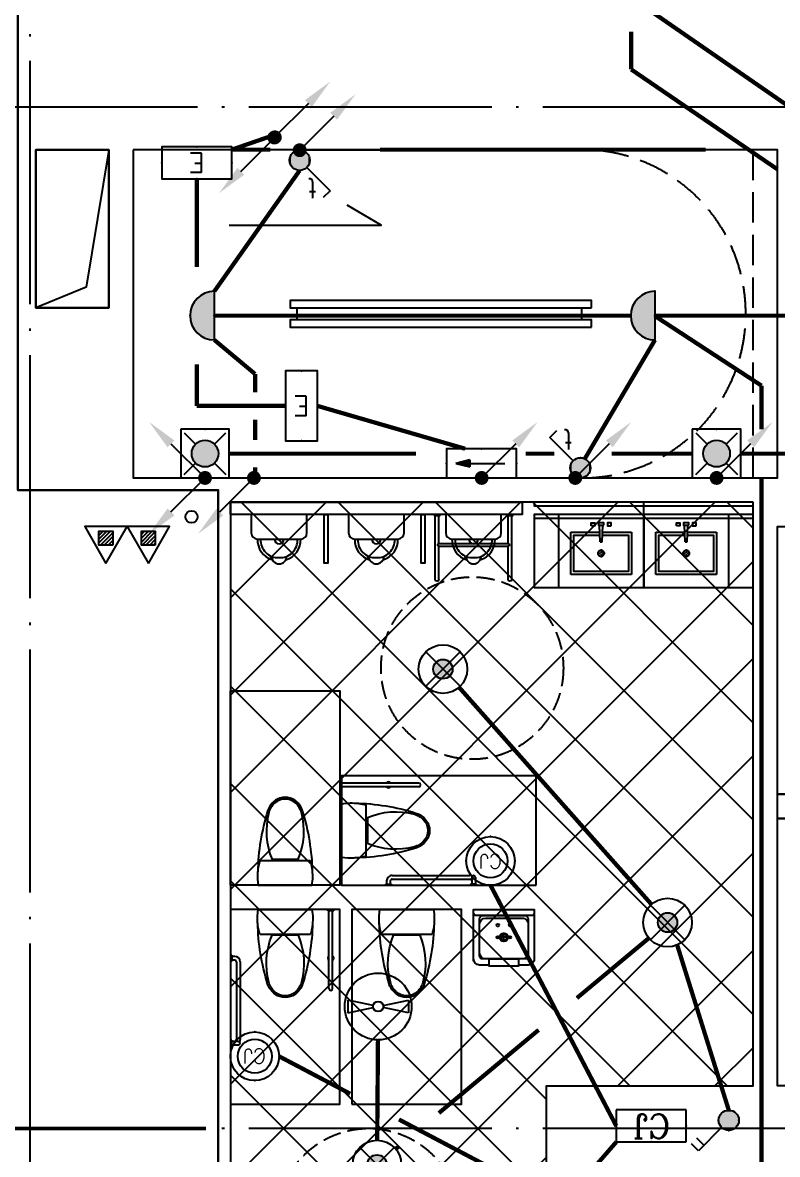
# Model space of a CAD drawing. Extents: x -292644 to 261407, y -12902 to 435090.
# Drawn here: x 120097 to 126307, y 16587 to 25895 of the extents above; entities that cross this region are included whole.
import ezdxf
from ezdxf.enums import TextEntityAlignment as Align
from ezdxf.xclip import XClip

# ---------------------------------------------------------------- set-up
doc = ezdxf.new("R2010")
doc.units = 0
doc.header["$LTSCALE"] = 1000
doc.header["$MEASUREMENT"] = 0
for name, pattern in [('104-10 轴网$0$DOTE', [2.4200000000000004, 2, -0.2, 0.02, -0.2]), ('DASH', [0.35, 0.25, -0.1]), ('X-104 8#10#平面_t3$0$109-34 轴网$0$L1$0$$AUDIT_BAD_LTYPE1', [0]), ('X-104 8#10#平面_t3$0$DASH', [0.35, 0.25, -0.1]), ('三跑梯-1F$0$DASH', [0.35, 0.25, -0.1])]:
    doc.linetypes.add(name, pattern=pattern)
doc.layers.get('0').update_dxf_attribs({"linetype": 'CONTINUOUS'})
for name, color, linetype in [('104-10 轴网$0$A_AXIS-轴线', 36, '104-10 轴网$0$DOTE'), ('EQUIP-动力', 3, 'CONTINUOUS'), ('EQUIP-照明', 3, 'CONTINUOUS'), ('LWIRE', 4, 'CONTINUOUS'), ('TEL_TEXT', 3, 'CONTINUOUS'), ('WIRE-应急', 2, 'DASH'), ('WIRE-照明', 1, 'CONTINUOUS'), ('X-104 8#10#平面_t3$0$A-E_楼梯', 171, 'CONTINUOUS'), ('X-104 8#10#平面_t3$0$A-E_电梯', 171, 'CONTINUOUS'), ('X-104 8#10#平面_t3$0$A-I_卫-洁具', 241, 'CONTINUOUS'), ('X-104 8#10#平面_t3$0$A-O_分水线', 127, 'CONTINUOUS'), ('X-104 8#10#平面_t3$0$A-SUR_看线', 231, 'CONTINUOUS'), ('X-104 8#10#平面_t3$0$A-TECH_结构', 21, 'CONTINUOUS'), ('X-104 8#10#平面_t3$0$水-消火栓', 41, 'CONTINUOUS')]:
    doc.layers.add(name, color=color, linetype=linetype)
doc.layers.add('X-104 8#10#平面_t3$0$000套内', color=226, linetype='CONTINUOUS', lineweight=30, plot=False)
doc.layers.add('X-104 8#10#平面_t3$0$04-不打印_辅助线', color=165, linetype='CONTINUOUS', plot=False)
doc.layers.add('三跑梯-1F$0$04-不打印_辅助线', color=165, linetype='CONTINUOUS', plot=False)
doc.layers.get('X-104 8#10#平面_t3$0$A-O_分水线').off()
doc.styles.add('_TEL_DIM', font='SIMPLEX', dxfattribs={"width": 0.7, "height": 3.5, "bigfont": 'HZTXT'})
doc.styles.add('COMPLEX', font='COMPLEX')
doc.styles.get("Standard").update_dxf_attribs({"font": 'gbenor.shx', "bigfont": 'gbcbig.shx'})

# ---------------------------------------------------------------- blocks, each defined once
blk = doc.blocks.new('104-10 轴网')
at = {"layer": '104-10 轴网$0$A_AXIS-轴线', "linetype": '104-10 轴网$0$DOTE'}
for p, q in [((128829.5977508623, 40099.99999999988), (128829.5977508621, -6500.000000000186)), ((168929.5977508623, 25199.99999999987), (113929.5977508621, 25199.99999999982)), ((168929.5977508623, 16799.99999999987), (113929.5977508621, 16799.99999999982))]:
    blk.add_line(p, q, dxfattribs=at)
blk = doc.blocks.new('X-104 8#10#平面_t3$0$A-toilet-F2$0$A-toilet-F3$0$$plan$00000388')
for p, q in [((-202.5, -209.53125), (-202.5, 209.53125)), ((0, -220.78125), (0, 220.78125)), ((-211.7636100000016, 107.6506163835302), (-211.7636100000016, -107.6506388835276))]:
    blk.add_line(p, q)
blk.add_lwpolyline([(-202.4999999999999, -209.5312499999999), (-151.5815775000015, -220.9312574999972), (-102.2263650000007, -226.3893074999992), (-50.17650749999908, -226.3893074999992), (8.526512829121202e-14, -220.7812499999999)])
for centre, radius, start, end in [((-70.50223739520334, -1596.893304158019), 1822.905267548176, 91.22236801686525, 107.2477400730136), ((-76.17188249999913, -236.25), 463.3354349999999, 97.73994600000086, 105.8219819999994), ((-76.17188249999913, -236.25), 463.3354349999999, 80.5376779999934, 97.73994600000086), ((-562.4982811024126, -12.18639293920603), 163.5812782416205, 107.2477400730136, 159.5476091936029), ((-555.5449209055997, -23.26485846064998), 162.7261878014058, 104.7785650587778, 136.8542646013629), ((-443.4417002224786, -448.2021481943076), 602.2018211347165, 67.37374387746667, 104.7785650587778), ((-595.175017904075, 0), 128.7061108459815, 159.5476091936029, 200.4523908063857), ((-580.3665348804823, -1.124999869261956e-05), 128.7061108459815, 136.8542646013629, 223.1457353986371), ((-562.4982811024126, 12.18639293920603), 163.5812782416205, 200.4523908063857, 252.7522599269864), ((-555.5449209055997, 23.26483596065259), 162.7261878014058, 223.1457353986371, 255.2214349412222), ((-70.50223739520334, 1596.893304158019), 1822.905267548176, 252.7522599269864, 268.7776319831348), ((-443.4417002224786, 448.2021256943101), 602.2018211347165, 255.2214349412222, 292.6262561225334)]:
    blk.add_arc(centre, radius, start, end)
blk = doc.blocks.new('X-104 8#10#平面_t3$0$hgfasg')
at = {"layer": 'X-104 8#10#平面_t3$0$04-不打印_辅助线'}
blk.add_lwpolyline([(-450, 1599.999999999709), (450, 1599.999999999651), (450, -3.492459654808044e-10), (-450, -2.91038304567337e-10)], close=True, dxfattribs=at)
at = {"rotation": 270}
blk.add_blockref('X-104 8#10#平面_t3$0$A-toilet-F2$0$A-toilet-F3$0$$plan$00000388', (0, 0), dxfattribs=at)
blk = doc.blocks.new('X-104 8#10#平面_t3$0$残疾人扶手1')
for p, q in [((-700, -9.99999475479126), (-700.0000001192093, 5.424022674560547e-06)), ((-1.788139343261719e-07, -10), (0, 0)), ((-750.0000001192093, -9.999994456768036), (-750, -1.549720764160156e-06)), ((-750.0000001192093, -9.999994456768036), (-700, -9.99999475479126)), ((-740, -65.00071978569031), (-740.0000000596046, -9.99999463558197)), ((-710.0000001192093, -65.00164842605591), (-710.0000000596046, -9.999994695186615)), ((-54.99999988079071, -50.00000697374344), (-695.0000002384186, -49.99999493360519)), ((-54.99999988079071, -80.00000703334808), (-695.0000002384186, -79.9999949336052)), ((-50, -9.999999940395355), (-50, -1.192092895507812e-07)), ((-1.788139343261719e-07, -10), (-50, -9.999999940395355)), ((-40.00000005960464, -35.00000029802322), (-40, -10.00000005960464)), ((-10.00000005960464, -35.00000041723251), (-10, -10.00000005960464))]:
    blk.add_line(p, q)
for centre, radius, start, end in [((-725, -64.9999949336052), 14.99999998312334, 180, 0), ((-695, -34.99999493360519), 45.00000000000363, 244.4712198360607, 270), ((-695, -34.99999493360519), 15, 180, 270), ((-55, -35.00000023841858), 15, 270, 0), ((-55, -35.00000023841858), 45.00000000000363, 270, 0)]:
    blk.add_arc(centre, radius, start, end)
blk = doc.blocks.new('X-104 8#10#平面_t3$0$残疾人扶手2')
for p, q in [((-10.00000113248825, -49.99999988079071), (-10.00000011920929, 3.576278686523438e-07)), ((-10.00000011920929, 3.576278686523438e-07), (-5.960464477539062e-08, 0)), ((-650.0016621351242, -9.999985933303833), (-10.00000029802322, -9.999999582767487)), ((-650.0007342100143, -39.99998587369919), (-10.00000101327896, -39.99999994039536)), ((-10.00000113248825, -49.99999988079071), (-8.046627044677734e-06, -49.99999994039536))]:
    blk.add_line(p, q)
for centre, radius, start, end in [((-400.0000005364418, -24.99999982118607, -9.52677845565972e-09), 25, 36.86992769834287, 143.1300702524336), ((-650.0000090003014, -24.99998587369919), 14.99999998312334, 90, 270), ((-400.0000005364418, -24.99999982118607, -9.52677845565972e-09), 25, 216.8698662268071, 323.1301310407838)]:
    blk.add_arc(centre, radius, start, end)
blk = doc.blocks.new('X-104 8#10#平面_t3$0$A$C4F1F6034')
at = {"ltscale": 0.1}
for name, p in [('X-104 8#10#平面_t3$0$残疾人扶手1', (-374.9999998723215, 450.0000001171138)), ('X-104 8#10#平面_t3$0$残疾人扶手2', (6.772461347281933e-08, -350.5000000270084))]:
    blk.add_blockref(name, p, dxfattribs=at)
blk = doc.blocks.new('X-104 8#10#平面_t3$0$hgfd')
at = {"color": 8}
for p, q in [((-38.49999971458601, 228.000000048185), (38.50000028541399, 227.9999999518077)), ((3.335953806526959e-07, 266.5000000000036), (2.372253220528364e-07, 189.5000000000036))]:
    blk.add_line(p, q, dxfattribs=at)
for points in [[(250, -3.504792402964085e-07), (-249.9999999999927, 3.504792402964085e-07), (-249.9999994917889, 406.0000003504792, -0.4142135623732199), (-199.9999994292011, 456.0000002878987), (-119.9999994292084, 456.0000001877597), (-119.9999994166865, 466.000000187767), (120.0000005833208, 465.9999998122548), (120.0000005708062, 455.9999998122548), (200.000000570777, 455.9999997121158, -0.414213562372991), (250.0000005081893, 405.9999996495353)], [(175.000000062566, 49.99999974339516), (-174.9999999374049, 50.00000025659756, -0.4142135623730927), (-199.9999999061183, 75.00000028789145), (-199.9999995230974, 381.0000002878987, -0.414213562373095), (-174.9999994917962, 406.0000002565976), (175.0000005082111, 405.9999997434024, -0.4142135623731322), (200.0000004769245, 380.9999997121085), (200.0000000938744, 74.99999971210127, -0.4142135623730573)], [(250, -3.504792402964085e-07), (-249.9999999999927, 3.504792402964085e-07), (-249.9999999686988, 25.00000035048652, -0.4142135623730971), (-224.9999999373977, 50.00000031918535), (225.0000000625878, 49.99999968082193, -0.4142135623730932), (250.0000000313012, 24.99999964952804)]]:
    blk.add_lwpolyline(points, format="xyb", close=True)
blk.add_lwpolyline([(120.0000005082184, 405.9999998122476), (-119.9999994917889, 406.0000001877524), (-119.9999994166865, 466.000000187767), (120.0000005833208, 465.9999998122548)], close=True)
blk.add_lwpolyline([(120.0000005708062, 455.9999998122548), (200.000000570777, 455.9999997121158, -0.414213562373095), (250.0000005081893, 405.9999996495353), (250, -3.504792402964085e-07), (-249.9999999999927, 3.504792402964085e-07), (-249.9999994917889, 406.0000003504792, -0.4142135623730929), (-199.9999994292011, 456.0000002878987), (-119.9999994292084, 456.0000001877597)], format="xyb")
blk.add_lwpolyline([(150.0000000876389, 69.99999977469633), (-149.9999999123756, 70.00000022531094, -0.4142135623730976), (-199.9999998497879, 120.0000002878915), (-199.9999995543913, 356.0000002878842, -0.414213562373095), (-149.9999994918035, 406.0000002253037), (150.0000005081965, 405.9999997746963, -0.414213562373095), (200.0000004456087, 355.9999997121085), (200.0000001502194, 119.9999997121231, -0.4142135623731096)], format="xyb", close=True, dxfattribs=at)
for centre, radius in [((-49.99999971457146, 228.0000000625914), 10), ((2.854139893315732e-07, 228.0000000000036), 35), ((50.00000028542127, 227.9999999374159), 10), ((-49.99999983975431, 128.0000000625841), 10), ((50.00000016025297, 127.9999999374159), 10)]:
    blk.add_circle(centre, radius)
blk.add_circle((2.854139893315732e-07, 228.0000000000036), 25, dxfattribs=at)
blk = doc.blocks.new('X-104 8#10#平面_t3$0$104-8910 核心筒$0$fraehtj')
for p, q in [((-535.0016601383686, 315.0000140368938), (-9.999998301267624, 315.0000003874302)), ((-535.0007322132587, 285.0000140964985), (-260.0000060498787, 285.0000067282235)), ((-260.0000060498714, -284.9999931128441), (-260.0000060498714, 285.0000067282235)), ((-240.0000060498714, -284.9999936328259), (-240.0000060498642, 285.0000061923529)), ((-240.0000060498642, 285.0000061923492), (-9.999999016523361, 285.0000000298023)), ((-9.99999913573265, 275.000000089407), (-9.99999812245369, 325.0000003278255)), ((-9.99999812245369, 325.0000003278255), (1.937150955200195e-06, 324.9999999701977)), ((-9.99999913573265, 275.000000089407), (-6.049871444702148e-06, 275.0000000298023)), ((-9.99999913573265, -324.999999910593), (-9.99999812245369, -274.9999996721745)), ((-9.99999812245369, -274.9999996721745), (1.937150955200195e-06, -275.0000000298023)), ((-535.0016601383686, -284.9999859631062), (-260.0000060498787, -284.9999931128441)), ((-535.0007322132587, -314.9999859035015), (-9.999999016523361, -314.9999999701977)), ((-240.0000060498642, -284.9999936328222), (-9.999998301267624, -284.9999996125698)), ((-9.99999913573265, -324.999999910593), (-6.049871444702148e-06, -324.9999999701977))]:
    blk.add_line(p, q)
for centre, radius, start, end in [((-535.0000070035458, 300.0000140964985), 14.99999998312334, 90, 270), ((-250.0000060498714, 285.0000067282235), 10.00000000000729, 359.9999969296666, 180), ((-535.0000070035458, -299.9999859035015), 14.99999998312334, 90, 270), ((-250.0000060498714, -284.9999931128405), 10.00000000000729, 180, 3.070333449532706e-06)]:
    blk.add_arc(centre, radius, start, end)
blk = doc.blocks.new('三跑梯-1F')
at = {"color": 171}
for p, q in [((1300.000000000058, 3950), (1400.000000000058, 3950)), ((1300.000000000056, 1610), (1400.000000000056, 1610))]:
    blk.add_line(p, q, dxfattribs=at)
for p, q in [((1400, 3950), (1399.999999999998, 3123.012701891712)), ((2700, 3949.999999999942), (2699.999999999998, 2372.457351944817)), ((2699.999999999998, 2256.987298107706), (2699.999999999998, 1709.999999999942))]:
    blk.add_line(p, q)
for points in [[(1239.999999999998, 1530), (1300.000000000056, 1530), (1300.000000000058, 4010), (1240, 4010)], [(1399.999999999998, 1529.999999999942), (1460.000000000056, 1529.999999999942), (1460.000000000058, 4010), (1400, 4010)]]:
    blk.add_lwpolyline(points, close=True, dxfattribs=at)
at = {"color": 8, "linetype": '三跑梯-1F$0$DASH'}
blk.add_arc((1349.999999999996, 1610), 1350.000000000002, 180, 0, dxfattribs=at)
at = {"layer": '三跑梯-1F$0$04-不打印_辅助线', "linetype": '三跑梯-1F$0$DASH'}
blk.add_line((0, 200), (2700, 200), dxfattribs=at)
at = {"layer": '三跑梯-1F$0$04-不打印_辅助线'}
blk.add_lwpolyline([(2699.999999999998, 5300), (0, 5300), (0, 0), (2700, 0)], close=True, dxfattribs=at)
blk.add_lwpolyline([(2077.989292925573, 4511.834401277243), (2077.989292925515, 3260), (2243.613369419356, 3540)], dxfattribs=at)
blk = doc.blocks.new('X-104 8#10#平面_t3$0$fdhggh')
at = {"layer": 'X-104 8#10#平面_t3$0$04-不打印_辅助线', "linetype": 'X-104 8#10#平面_t3$0$109-34 轴网$0$L1$0$$AUDIT_BAD_LTYPE1'}
h = blk.add_hatch(dxfattribs=at)
h.set_pattern_fill('多孔材料', color=256, scale=200)
h.set_pattern_definition([(45, (-111356.9507218327, 2.91038304567337e-10), (-400.0004066222933, 400.0004066222933), []), (135, (-111356.9507218327, 2.91038304567337e-10), (-400.0004066222933, -400.0004066222933), [])])
h.paths.add_polyline_path([(14350.00002345038, 21949.99836163723), (10050.00002342847, 21949.99836163723), (10050.0000234285, 15299.99836163733), (10850.00002341266, 15299.99836163734), (10850.00002341272, 14699.99836163229), (12650.00002341619, 14699.99836163217), (12650.00002341621, 17149.9983834739), (14350.0000234468, 17149.99838347103)])
blk.add_lwpolyline([(14350.00002345038, 21949.99836163723), (10050.00002342847, 21949.99836163723), (10050.0000234285, 15299.99836163733), (10850.00002341266, 15299.99836163734), (10850.00002341272, 14699.99836163229), (12650.00002341619, 14699.99836163217), (12650.00002341621, 17149.9983834739), (14350.0000234468, 17149.99838347103), (14350.00002345035, 21949.99836163728)], close=True, dxfattribs=at)
blk = doc.blocks.new('A-电梯2222')
for p, q in [((-599.9999999888532, 1800.000000028485), (-599.9999999888532, 2000.000000028485)), ((-599.9999999888532, 2000.000000028485), (599.999999990192, 2000.000000027969)), ((599.999999990192, 2000.000000027969), (599.999999990192, 1800.000000028027)), ((599.999999990192, 1800.000000028027), (-599.9999999888532, 1800.000000028485)), ((-800.0000000021246, 200.0000000191649), (-800.0000000016589, 1600.000000013759)), ((-800.0000000016589, 1600.000000013759), (800.0000000027649, 1600.000000013068)), ((800.0000000027649, 1600.000000013068), (-800.0000000021246, 200.0000000191649)), ((800.0000000021828, 200.0000000184664), (-800.0000000016589, 1600.000000013759)), ((800.0000000027649, 1600.000000013068), (800.0000000021828, 200.0000000184664)), ((800.0000000021828, 200.0000000184664), (-800.0000000021246, 200.0000000191649))]:
    blk.add_line(p, q)
for points in [[(-1100, 0), (1100, 0), (1100, 2200.000000000007), (-1100, 2200.000000000007)], [(-643.3333333326736, 38.08112883746799), (-643.3333333326736, 58.97966308711329), (-43.33333333267365, 58.97966308711329), (-43.33333333267365, 38.08112883746799)], [(43.33333333273185, 38.0811288371915), (43.33333333273185, 58.97966308683681), (643.3333333327319, 58.97966308683681), (643.3333333327319, 38.0811288371915)]]:
    blk.add_lwpolyline(points, close=True)
blk = doc.blocks.new('X-104 8#10#平面_t3$0$jhat')
for p, q in [((-395, -250.0000000000582), (-395, 249.9999999999418)), ((-395, 249.9999999999418), (-44.99999999994179, 249.9999999999418)), ((-44.99999999994179, 249.9999999999418), (-44.99999999994179, 11.73657725605881)), ((-219.9999999999418, 32.25599999987753), (-219.9999999999418, 5.03999999986263)), ((-124.8214514199644, 8.000000000058208), (11.68149024352897, 14.3899337601033)), ((-124.8214514199644, 7.999999999941792), (-124.8214514199644, -8.000000000058208)), ((11.68149024352897, 14.3899337601033), (11.68149024352897, -14.3899337601033)), ((-225.0399999999208, -1.164153218269348e-10), (-253.7679999999236, -1.164153218269348e-10)), ((-219.9999999999418, -5.040000000095461), (-219.9999999999418, -32.76000000012573)), ((-186.7359999999171, -1.164153218269348e-10), (-214.9599999999045, -1.164153218269348e-10)), ((-124.8214514199644, -8.000000000058208), (11.68149024352897, -14.3899337601033)), ((-44.99999999994179, -12.38077738613356), (-44.99999999994179, -250.0000000000582)), ((-44.99999999994179, -250.0000000000582), (-395, -250.0000000000582))]:
    blk.add_line(p, q)
at = {"color": 8}
blk.add_lwpolyline([(-69.99999999994179, -11.06304409715813), (-69.99999999994179, -225.0000000000582), (-370, -225.0000000000582), (-370, 224.9999999999418), (-69.99999999994179, 224.9999999999418), (-69.99999999994179, 10.56628493819153)], dxfattribs=at)
at = {"ltscale": 1000, "const_width": 0.8399999999999999}
blk.add_lwpolyline([(-219.5799999999581, 0.1399999998975545, 0.9999999999999999), (-220.4199999999255, 0.1399999998975545, 0.9999999999999999)], format="xyb", close=True, dxfattribs=at)
for points in [[(7.191454842337407, 81.35012003820157), (30, 81.35012003820157), (30, 51.35012003820157), (7.191454842337407, 51.35012003820157)], [(11.68149024352897, -21.35012003820157), (30, -21.35012003820157), (30, 21.35012003820157), (11.68149024352897, 21.35012003820157)], [(7.191454842337407, -81.35012003820157), (30, -81.35012003820157), (30, -51.35012003820157), (7.191454842337407, -51.35012003820157)]]:
    blk.add_lwpolyline(points, close=True)
blk.add_circle((-219.9999999999418, -1.164153218269348e-10), 25.2)
at = {"layer": 'X-104 8#10#平面_t3$0$04-不打印_辅助线'}
blk.add_lwpolyline([(100.0000000001164, -350), (100.0000000000582, 350), (-499.9999999999418, 350), (-499.9999999998836, -350)], close=True, dxfattribs=at)
blk = doc.blocks.new('X-104 8#10#平面_t3$0$A-toilet-F2$0$A-toilet-F3$0$xb')
for p, q in [((177.7999999998137, 203.2000000000698), (-177.7999999993481, 203.1999999994878)), ((-228.5999999991618, 152.3999999994412), (-228.6000000010245, 9.313225746154785e-10)), ((228.6000000010245, -9.313225746154785e-10), (228.6000000005588, 152.3999999997905)), ((-228.6000000010245, 9.313225746154785e-10), (228.6000000010245, -9.313225746154785e-10))]:
    blk.add_line(p, q)
for centre, radius, start, end in [((-6.349999998696148, 209.549999998766), 171.56755229355, 106.6068803142738, 182.1210963969083), ((9.313225746154785e-10, 342.8999999993248), 63.50000000000001, 1.07073087239469, 178.9292691276053), ((6.350000001490116, 209.549999998766), 171.56755229355, 357.8789036030917, 73.39311968572625), ((-6.349999998696148, 209.549999998766), 146.16755229355, 87.87890362284142, 182.1210963969083), ((6.350000001490116, 209.549999998766), 146.16755229355, 357.8789036030917, 92.12109637715858), ((-177.7999999993481, 152.3999999992084), 50.8, 90, 180), ((1.396983861923218e-09, 203.1999999987893), 38.1, 0, 180), ((177.8000000002794, 152.3999999997905), 50.8, 0, 90)]:
    blk.add_arc(centre, radius, start, end)
blk = doc.blocks.new('X-104 8#10#平面_t3$0$8#核心筒')
at = {"layer": 'X-104 8#10#平面_t3$0$A-I_卫-洁具', "ltscale": 0.1}
for points in [[(10819.99873398323, 21849.99836163709), (10849.99873398323, 21849.99836163709), (10849.99873398323, 21449.99836163709), (10819.99873398323, 21449.99836163709)], [(11619.99873398323, 21849.99836163709), (11649.99873398323, 21849.99836163709), (11649.99873398323, 21449.99836163709), (11619.99873398323, 21449.99836163709)], [(14350.0000234468, 21849.99836163723), (12550.0000234468, 21849.99836163723), (12550.0000234468, 21249.99836163723), (14350.0000234468, 21249.99836163723)]]:
    blk.add_lwpolyline(points, close=True, dxfattribs=at)
blk.add_lwpolyline([(12550.0000234468, 21849.99836163723), (12550.0000234468, 21819.99836163723), (14350.00002344692, 21819.99836163712), (14350.00002345035, 21849.99836163729)], dxfattribs=at)
at = {"layer": 'X-104 8#10#平面_t3$0$A-TECH_结构', "linetype": 'X-104 8#10#平面_t3$0$DASH'}
blk.add_lwpolyline([(14550.00002344679, 19549.99838346642), (16750.00002344628, 19549.99838346642), (16750.00002344628, 19349.99836162853), (14550.00002344679, 19349.99836162853)], close=True, dxfattribs=at)
at = {"layer": 'X-104 8#10#平面_t3$0$A-E_电梯', "xscale": -1, "rotation": 90}
for p in [(16750.0000234468, 20649.99838346642), (16750.0000234468, 18249.99838346642)]:
    blk.add_blockref('A-电梯2222', p, dxfattribs=at)
at = {"layer": 'X-104 8#10#平面_t3$0$A-I_卫-洁具', "ltscale": 0.1}
for name, p, rotation in [('X-104 8#10#平面_t3$0$A-toilet-F2$0$A-toilet-F3$0$xb', (10450.00002342847, 21849.99836163712), 180), ('X-104 8#10#平面_t3$0$A-toilet-F2$0$A-toilet-F3$0$xb', (11250.00002342847, 21849.99836163712), 180), ('X-104 8#10#平面_t3$0$A-toilet-F2$0$A-toilet-F3$0$xb', (12050.00002342847, 21849.99836163712), 180), ('X-104 8#10#平面_t3$0$jhat', (13100.0000234468, 21749.99836163723), 90), ('X-104 8#10#平面_t3$0$jhat', (13800.0000234468, 21749.99836163723), 90)]:
    blk.add_blockref(name, p, dxfattribs=dict(at, rotation=rotation))
blk = doc.blocks.new('X-104 8#10#平面_t3$0$fgdghdh')
at = {"layer": 'X-104 8#10#平面_t3$0$A-TECH_结构'}
for points in [[(8450.000072856885, 23550.00096377522), (8450.00002682391, 24849.99997205457), (9050.00004537226, 24850.00004096924), (8862.080341181834, 23718.58417393009)], [(8450.00002682391, 23550.00099037673), (9050.000045112509, 23550.00099037673), (9050.000045112509, 24849.99838218736), (8450.00002682391, 24849.99838218736)]]:
    blk.add_lwpolyline(points, close=True, dxfattribs=at)
blk = doc.blocks.new('X-104 8#10#平面_t3$0$$TWTSYS$00000546')
h = blk.add_hatch()
h.set_pattern_fill('ANSI31', color=256, scale=200, style=0)
h.set_pattern_definition([(45, (-38543.80223862439, -6670.830405693208), (-17.67766952966369, 17.67766952966369), [])])
h.paths.add_polyline_path([(-64.92232553117356, 173.7449990885525), (64.922325531159, 173.7449990885525), (64.922325531159, 43.90034802621994), (-64.92232553117356, 43.90034802621994)])
for points in [[(0, 343.6163707387423), (-198.3870041439732, 0), (198.3870041439732, 0)], [(-64.92232553117356, 173.7449990885525), (64.922325531159, 173.7449990885525), (64.922325531159, 43.90034802621994), (-64.92232553117356, 43.90034802621994)]]:
    blk.add_lwpolyline(points, close=True)
blk = doc.blocks.new('X-104 8#10#平面_t3$0$A$C46662BA1')
at = {"layer": 'X-104 8#10#平面_t3$0$水-消火栓'}
blk.add_circle((121486.9507452612, 21830.02257808505, 3000), 50, dxfattribs=at)
at = {"layer": 'X-104 8#10#平面_t3$0$水-消火栓', "xscale": 0.88, "yscale": 0.88, "zscale": 0.88, "rotation": 179.9999999999992}
for p in [(120782.3701816142, 21749.99836163752), (121131.5313089076, 21749.99836163752)]:
    blk.add_blockref('X-104 8#10#平面_t3$0$$TWTSYS$00000546', p, dxfattribs=at)
blk = doc.blocks.new('X-104 8#10#平面_t3')
at = {"layer": 'X-104 8#10#平面_t3$0$000套内'}
blk.add_lwpolyline([(125726.9507218329, -2550.001630473969), (109206.9507218301, -2550.001630480692), (109206.95072183, 27749.9983695226), (120056.9507218314, 27749.99836952283), (120056.9507218314, 24849.99838346642), (120056.9507218296, 24849.99836163686), (120056.9507218296, 22049.9983616368), (121706.9507452612, 22049.9983616368), (121706.9507452612, 12699.99836202219), (128806.9507452469, 12699.99836202219), (128806.9507452467, 14600.49239982531), (131106.95099742, 14600.49239982531), (131106.9507249382, -2550.001630480692), (128556.9507218354, -2550.00163048043), (128556.9507218354, -100.0016165329434), (125756.9507218354, -100.0016165183042), (125756.9507218354, -2550.001630474057)], dxfattribs=at)
at = {"layer": 'X-104 8#10#平面_t3$0$A-I_卫-洁具', "ltscale": 0.1}
blk.add_line((125206.9507452795, 21349.99836163776), (125206.9507452795, 21949.99836163729), dxfattribs=at)
blk.add_lwpolyline([(124306.9507452795, 21949.9983616368), (124306.9507452795, 21919.9983616368), (126106.9507452796, 21919.99836163668), (126106.9507452831, 21949.99836163683)], dxfattribs=at)
at = {"layer": 'X-104 8#10#平面_t3$0$A-I_卫-洁具', "linetype": 'X-104 8#10#平面_t3$0$DASH', "ltscale": 0.6}
for centre in [(123795.9195279888, 20585.7978670545), (122943.092118657, 16049.99836163188)]:
    blk.add_circle(centre, 750, dxfattribs=at)
at = {"layer": 'X-104 8#10#平面_t3$0$A-SUR_看线', "linetype": 'X-104 8#10#平面_t3$0$109-34 轴网$0$L1$0$$AUDIT_BAD_LTYPE1'}
blk.add_lwpolyline([(121806.9507452612, 21949.99836163694), (124206.9507452796, 21949.99836163694), (124206.9507452796, 21849.99836357412), (121806.9507452612, 21849.99836357412)], close=True, dxfattribs=at)
at = {"layer": 'X-104 8#10#平面_t3$0$A-SUR_看线', "linetype": 'X-104 8#10#平面_t3$0$DASH', "ltscale": 2, "const_width": 30}
blk.add_lwpolyline([(121606.9507452612, 16799.99999999985), (109356.950721833, 16799.99999999985)], dxfattribs=at)
at = {"layer": 'X-104 8#10#平面_t3$0$A-TECH_结构', "linetype": 'X-104 8#10#平面_t3$0$109-34 轴网$0$L1$0$$AUDIT_BAD_LTYPE1'}
blk.add_lwpolyline([(120206.9507486566, 24849.99997205427), (120806.9507631964, 24849.99997205427), (120806.9507631964, 23550.00099037643), (120206.9507486566, 23550.00099037643)], close=True, dxfattribs=at)
at = {"linetype": 'X-104 8#10#平面_t3$0$109-34 轴网$0$L1$0$$AUDIT_BAD_LTYPE1'}
for name in ['X-104 8#10#平面_t3$0$fdhggh', 'X-104 8#10#平面_t3$0$fgdghdh']:
    blk.add_blockref(name, (111756.9507218327, -2.91038304567337e-10), dxfattribs=at)
ref = blk.add_blockref('104-10 轴网', (-8672.647029029395, 2.91038304567337e-11), dxfattribs=at)
XClip(ref).set_block_clipping_path([(104379.59775086239, -11899.999999999955), (178479.5977508624, 45500.000000000044)])
blk.add_blockref('X-104 8#10#平面_t3$0$8#核心筒', (111756.9507218327, -1.455191522836685e-10))
at = {"layer": 'X-104 8#10#平面_t3$0$A-E_楼梯', "rotation": 90}
blk.add_blockref('三跑梯-1F', (126306.9507669453, 22149.99836163802), dxfattribs=at)
at = {"layer": 'X-104 8#10#平面_t3$0$A-I_卫-洁具', "ltscale": 0.1, "xscale": -1}
for name, p, rotation in [('X-104 8#10#平面_t3$0$104-8910 核心筒$0$fraehtj', (123806.9507452608, 21849.99836163697), 270), ('X-104 8#10#平面_t3$0$hgfasg', (122721.9507452612, 19249.99836161977), 270), ('X-104 8#10#平面_t3$0$hgfasg', (122256.9507452612, 18599.9983616306), 180), ('X-104 8#10#平面_t3$0$hgfasg', (123256.9507452612, 18599.99836163034), 180)]:
    blk.add_blockref(name, p, dxfattribs=dict(at, rotation=rotation))
at = {"layer": 'X-104 8#10#平面_t3$0$A-I_卫-洁具', "ltscale": 0.1}
blk.add_blockref('X-104 8#10#平面_t3$0$hgfasg', (122256.9507452612, 18799.99836163118), dxfattribs=at)
for name, p, rotation in [('X-104 8#10#平面_t3$0$A$C4F1F6034', (122706.9507452612, 19249.99836173686), 180), ('X-104 8#10#平面_t3$0$A$C4F1F6034', (122256.9507453783, 18599.99836163089), 90), ('X-104 8#10#平面_t3$0$hgfd', (124056.950745249, 18599.99836198136), 180)]:
    blk.add_blockref(name, p, dxfattribs=dict(at, rotation=rotation))
at = {"layer": 'X-104 8#10#平面_t3$0$A-O_分水线', "linetype": 'X-104 8#10#平面_t3$0$109-34 轴网$0$L1$0$$AUDIT_BAD_LTYPE1'}
blk.add_blockref('X-104 8#10#平面_t3$0$A$C46662BA1', (0, -2.91038304567337e-11), dxfattribs=at)
blk = doc.blocks.new('$equip$00001149')
for p, q in [((-0.353553390592424, 0.353553390592424), (0.353553390592424, -0.353553390592424)), ((0.353553390592424, 0.353553390592424), (-0.353553390592424, -0.353553390592424))]:
    blk.add_line(p, q)
for radius in [0.5, 0.2]:
    blk.add_circle((0, 0), radius)
for points in [[(-0.1732050807586347, 0.09999999999854481), (0.1732050807586347, 0.09999999999854481), (-0.2000000000007276, 0), (0.2000000000007276, 0)], [(-0.1732050807586347, -0.09999999999854481), (0.1732050807586347, -0.09999999999854481), (-0.2000000000007276, 0), (0.2000000000007276, 0)], [(-0.09999999999854481, 0.1732050807586347), (0.09999999999854481, 0.1732050807586347), (-0.1732050807586347, 0.09999999999854481), (0.1732050807586347, 0.09999999999854481)], [(0, 0.2000000000007276), (0, 0.2000000000007276), (-0.09999999999854481, 0.1732050807586347), (0.09999999999854481, 0.1732050807586347)], [(-0.09999999999854481, -0.1732050807586347), (0.09999999999854481, -0.1732050807586347), (-0.1732050807586347, -0.09999999999854481), (0.1732050807586347, -0.09999999999854481)], [(0, -0.2000000000007276), (0, -0.2000000000007276), (-0.09999999999854481, -0.1732050807586347), (0.09999999999854481, -0.1732050807586347)]]:
    blk.add_solid(points)
at = {"flags": 9}
blk.add_attdef('A', (0, 0), '', height=2e-05, dxfattribs=at)
blk = doc.blocks.new('$equip$00002534')
for p, q in [((-0.7200000000011642, 0.6599999999998545), (-0.7200000000011642, 0)), ((0.7200000000011642, 0.6599999999998545), (-0.7200000000011642, 0.6599999999998545)), ((0.7200000000011642, 0), (0.7200000000011642, 0.6599999999998545)), ((-0.7200000000011642, 0), (0.7200000000011642, 0))]:
    blk.add_line(p, q)
blk.add_lwpolyline([(-0.7200000000011642, 0.6599999999998545), (-0.7200000000011642, 0), (0.7200000000011642, 0), (0.7200000000011642, 0.6599999999998545), (-0.7200000000011642, 0.6599999999998545), (-0.7200000000011642, 0)])
for p in [(0, 0.6599999999998545), (-0.7200000000011642, 0.3299999999981083), (0.7200000000011642, 0.3299999999981083), (0, 0)]:
    blk.add_point(p)
at = {"color": 7, "style": '_TEL_DIM'}
blk.add_attdef('$TEXT$', text='', height=0.4, dxfattribs=at).set_placement((0, 0.3299999999981083), align=Align.MIDDLE_CENTER)
at = {"color": 7, "style": '_TEL_DIM', "flags": 1}
blk.add_attdef('A', text='', height=2e-05, dxfattribs=at).set_placement((0, 0), align=Align.MIDDLE_CENTER)
blk = doc.blocks.new('$equip$00002541')
blk.add_hatch(color=256).paths.add_polyline_path([(-0.2400000000016007, 0.3719999999993888), (-0.5280000000020664, 0.2999999999992724), (-0.2400000000016007, 0.227999999999156)])
for p, q in [((-0.7199999999975262, 0.5999999999949068), (-0.7199999999975262, 0)), ((0.7199999999975262, 0.5999999999949068), (-0.7199999999975262, 0.5999999999949068)), ((0.7199999999975262, 0), (0.7199999999975262, 0.5999999999949068)), ((-0.2400000000016007, 0.3719999999993888), (-0.5280000000020664, 0.2999999999992724)), ((-0.5280000000020664, 0.2999999999992724), (-0.2400000000016007, 0.227999999999156)), ((-0.2400000000016007, 0.3719999999993888), (-0.2400000000016007, 0.227999999999156)), ((-0.7199999999975262, 0), (0.7199999999975262, 0))]:
    blk.add_line(p, q)
at = {"color": 7}
blk.add_line((-0.4800000000032014, 0.2999999999992724), (0.4800000000032014, 0.2999999999992724), dxfattribs=at)
blk.add_lwpolyline([(-0.7199999999975262, 0.5999999999949068), (-0.7199999999975262, 0), (0.7199999999975262, 0), (0.7199999999975262, 0.5999999999949068), (-0.7199999999975262, 0.5999999999949068), (-0.7199999999975262, 0)])
for p in [(0, 0.5999999999949068), (-0.7199999999975262, 0.2999999999956344), (0.7199999999975262, 0.2999999999956344), (0, 0)]:
    blk.add_point(p)
at = {"color": 7, "style": '_TEL_DIM', "flags": 1}
blk.add_attdef('A', text='', height=2e-05, dxfattribs=at).set_placement((0, 0), align=Align.MIDDLE_CENTER)
blk = doc.blocks.new('$equip$00002604')
blk.add_hatch(color=256).paths.add_polyline_path([(0.2745181131831487, 0.5000125000005937, 1), (-0.2744993631858961, 0.5000125000005937, 1)])
for p, q in [((-0.4285620535811177, 0.9285839285730617), (-0.1940976152691292, 0.6941194902610732)), ((0.1941163652627438, 0.6941194902683492), (0.4285808035638183, 0.9285839285730617)), ((-0.4285620535811177, 0.07144107142812572), (-0.1940976152691292, 0.3059055097401142)), ((0.1941163652627438, 0.3059055097328383), (0.4285808035638183, 0.07144107142812572))]:
    blk.add_line(p, q)
at = {"const_width": 0.02}
blk.add_lwpolyline([(-0.4999906250013737, 1.000012500000594), (-0.4999906250013737, 1.250000059371814e-05), (0.5000093749986263, 1.250000059371814e-05), (0.5000093749986263, 1.000012500000594), (-0.4999906250013737, 1.000012500000594), (-0.4999906250013737, 1.250000059371814e-05)], dxfattribs=at)
blk.add_lwpolyline([(-0.4999906250013737, 1.000012500000594), (-0.4999906250013737, 1.250000059371814e-05), (0.5000093749986263, 1.250000059371814e-05), (0.5000093749986263, 1.000012500000594)], close=True)
blk.add_circle((9.374998626299202e-06, 0.5000125000005937), 0.2745087381843628)
for p in [(9.374998626299202e-06, 1.000012500000594), (-0.4999906250013737, 0.5000125000005937), (0.5000093749986263, 0.5000125000005937), (0, 0)]:
    blk.add_point(p)
at = {"color": 7, "style": '_TEL_DIM', "flags": 1}
blk.add_attdef('A', text='', height=2.5e-05, dxfattribs=at).set_placement((0, 0), align=Align.MIDDLE_CENTER)
blk = doc.blocks.new('$equip$00001168')
blk.add_line((-0.5, 0), (0.5, 0))
blk.add_arc((0, 0), 0.5, 180, 0)
for p in [(-0.5, 0), (0, 0), (0.5, 0), (0, -0.5)]:
    blk.add_point(p)
for points in [[(0.4330127018911298, -0.25), (-0.4330127018911298, -0.25), (0.5, 0), (-0.5, 0)], [(0.25, -0.4330127018911298), (-0.25, -0.4330127018911298), (0.4330127018911298, -0.25), (-0.4330127018911298, -0.25)], [(0, -0.5), (0, -0.5), (0.25, -0.4330127018911298), (-0.25, -0.4330127018911298)]]:
    blk.add_solid(points)
at = {"flags": 9}
blk.add_attdef('A', (0, 0), '', height=2e-05, dxfattribs=at)
blk = doc.blocks.new('$equip$00001822')
for p, q in [((0.1473139127483591, 0.3556472460822988), (0.625, 0.8333333333339397)), ((0.625, 0.8333333333339397), (0.7664213562384248, 0.6919119770955149))]:
    blk.add_line(p, q)
blk.add_circle((0, 0.2083333333339397), 0.2083333333334168)
for p in [(0, 0.4166666666660603), (-0.2083333333357587, 0.2083333333339397), (-0.01544940226449398, 0.0005736313996749232), (0.2083333333357587, 0.2083333333339397)]:
    blk.add_point(p)
for points in [[(-0.1804219591213041, 0.312500000001819), (0.1804219591213041, 0.312500000001819), (-0.2083333333284827, 0.2083333333339397), (0.2083333333284827, 0.2083333333339397)], [(-0.1041666666715173, 0.3887552924552438), (0.1041666666715173, 0.3887552924552438), (-0.1804219591213041, 0.312500000001819), (0.1804219591213041, 0.312500000001819)], [(0, 0.4166666666660603), (0, 0.4166666666660603), (-0.1041666666715173, 0.3887552924552438), (0.1041666666715173, 0.3887552924552438)], [(-0.1804219591213041, 0.1041666666660603), (0.1804219591213041, 0.1041666666660603), (-0.2083333333284827, 0.2083333333339397), (0.2083333333284827, 0.2083333333339397)], [(-0.1041666666715173, 0.02791137421263556), (0.1041666666715173, 0.02791137421263556), (-0.1804219591213041, 0.1041666666660603), (0.1804219591213041, 0.1041666666660603)], [(0, 1.818989403545856e-12), (0, 1.818989403545856e-12), (-0.1041666666715173, 0.02791137421263556), (0.1041666666715173, 0.02791137421263556)]]:
    blk.add_solid(points)
at = {"color": 7, "style": '_TEL_DIM'}
blk.add_attdef('$TEXT$', text='', height=0.4, dxfattribs=at).set_placement((0.5805799275694881, 0.4645799965601327), align=Align.MIDDLE_CENTER)
at = {"color": 7, "style": '_TEL_DIM', "flags": 1}
blk.add_attdef('A', text='', height=2e-05, dxfattribs=at).set_placement((0, 0), align=Align.MIDDLE_CENTER)
blk = doc.blocks.new('$TelecSys$00000080')
for p, q in [((-0.7000000000007276, -0.7000000000007276), (0, 0)), ((0.1041666666678793, 0.1041666666660603), (0.1041666666678793, 0.1041666666660603)), ((-0.1041666666678793, -0.1041666666660603), (-0.1041666666678793, -0.1041666666660603))]:
    blk.add_line(p, q)
at = {"const_width": 0.1425}
blk.add_lwpolyline([(0.07125000000087311, 0, 1), (-0.07125000000087311, 0, 1)], format="xyb", close=True, dxfattribs=at)
blk.add_solid([(-0.6300000000010186, -0.7700000000004366), (-0.7700000000004366, -0.6299999999991996), (-1.150000000001455, -1.149999999999636)])
at = {"width": 0.8, "flags": 9}
blk.add_attdef('A', (0, 0), '', height=2e-05, rotation=180, dxfattribs=at)
blk = doc.blocks.new('$TelecSys$00000079')
for p, q in [((0.7000000000007276, 0.7000000000007276), (0, 0)), ((0.1041666666678793, 0.1041666666660603), (0.1041666666678793, 0.1041666666660603)), ((-0.1041666666678793, -0.1041666666660603), (-0.1041666666678793, -0.1041666666660603))]:
    blk.add_line(p, q)
at = {"const_width": 0.1425}
blk.add_lwpolyline([(-0.07125000000087311, 0, 1), (0.07125000000087311, 0, 1)], format="xyb", close=True, dxfattribs=at)
blk.add_solid([(0.6300000000010186, 0.7700000000004366), (0.7700000000004366, 0.6299999999991996), (1.150000000001455, 1.149999999999636)])
at = {"width": 0.8, "flags": 9}
blk.add_attdef('A', (0, 0), '', height=2e-05, dxfattribs=at)
blk = doc.blocks.new('$equip$00001304')
for p, q in [((-0.625, -0.1302083333357587), (-0.625, 0.1302083333357587)), ((-0.625, 0.1302083333357587), (-0.1019771270548517, 0.02124523480597418)), ((0.625, 0.1302083333357587), (0.1019771270548517, 0.02124523480597418)), ((0.625, -0.1302083333357587), (0.625, 0.1302083333357587)), ((-0.1019771270548517, -0.02124523480597418), (-0.625, -0.1302083333357587)), ((0.1019771270548517, -0.02124523480597418), (0.625, -0.1302083333357587))]:
    blk.add_line(p, q)
for radius in [0.6875, 0.1041666666666797]:
    blk.add_circle((0, 0), radius)
at = {"flags": 9}
blk.add_attdef('A', (0, 0), '', height=2e-05, dxfattribs=at)
blk = doc.blocks.new('$equip_U$00000198(HT0843)')
for p, q in [((0.7200000000011642, 0.6599999999998545), (-0.7199999999938882, 0.6599999999998545)), ((-0.7199999999938882, 0.6599999999998545), (-0.7199999999938882, 0)), ((0.7200000000011642, 0), (0.7200000000011642, 0.6599999999998545)), ((-0.7199999999938882, 0), (0.7200000000011642, 0))]:
    blk.add_line(p, q)
for p in [(0, 0.6599999999998545), (-0.7199999999938882, 0.3299999999999272), (0.7200000000011642, 0.3299999999999272), (0, 0)]:
    blk.add_point(p)
at = {"style": 'COMPLEX'}
blk.add_text('CJ', height=0.5, dxfattribs=at).set_placement((-0.3897338216847857, 0.08468310433636361))
at = {"color": 7, "style": '_TEL_DIM', "flags": 1}
blk.add_attdef('A', text='', height=2.5e-05, dxfattribs=at).set_placement((0, 0), align=Align.MIDDLE_CENTER)
blk = doc.blocks.new('$equip$00001231')
for radius in [0.5, 0.3500000000000001]:
    blk.add_circle((0, 0), radius)
at = {"layer": 'EQUIP-照明', "flags": 9}
blk.add_attdef('A', (0, 0), '', height=2e-05, dxfattribs=at)
blk = doc.blocks.new('$equip_U$00000199(HT0843)')
for p in [(0, 1.000000000001819), (-0.5, 0.500000000001819), (0.5, 0.500000000001819), (0, 1.818989403545856e-12)]:
    blk.add_point(p)
blk.add_blockref('$equip$00001231', (0, 0.500000000001819))
at = {"color": 7, "style": '_TEL_DIM'}
blk.add_attdef('$TEXT$', text='', height=0.3, dxfattribs=at).set_placement((-0.002888511691708118, 0.4918123791121616), align=Align.MIDDLE_CENTER)
at = {"color": 7, "style": '_TEL_DIM', "flags": 1}
blk.add_attdef('A', text='', height=2.5e-05, dxfattribs=at).set_placement((0, 1.818989403545856e-12), align=Align.MIDDLE_CENTER)
blk = doc.blocks.new('$equip$00001963')
for p, q in [((0.1473139127447212, 0.3556472460822988), (0.624999999996362, 0.8333333333339397)), ((0.5118629150056222, 0.7201962483431998), (0.653284271244047, 0.578774892108413)), ((0.624999999996362, 0.8333333333339397), (0.7664213562347868, 0.6919119770955149))]:
    blk.add_line(p, q)
blk.add_circle((-3.637978807091713e-12, 0.2083333333339397), 0.2083333333334168)
for p in [(0, 0.4166666666660603), (-0.2083333333393966, 0.2083333333375776), (0, 0), (0.2083333333284827, 0.2083333333375776)]:
    blk.add_point(p)
for points in [[(-0.1804219591249421, 0.312500000001819), (0.1804219591176661, 0.312500000001819), (-0.2083333333357587, 0.2083333333339397), (0.2083333333284827, 0.2083333333339397)], [(-0.1041666666715173, 0.3887552924552438), (0.1041666666642413, 0.3887552924552438), (-0.1804219591249421, 0.312500000001819), (0.1804219591176661, 0.312500000001819)], [(-3.637978807091713e-12, 0.4166666666660603), (-3.637978807091713e-12, 0.4166666666660603), (-0.1041666666715173, 0.3887552924552438), (0.1041666666642413, 0.3887552924552438)], [(-0.1804219591249421, 0.1041666666660603), (0.1804219591176661, 0.1041666666660603), (-0.2083333333357587, 0.2083333333339397), (0.2083333333284827, 0.2083333333339397)], [(-0.1041666666715173, 0.02791137421263556), (0.1041666666642413, 0.02791137421263556), (-0.1804219591249421, 0.1041666666660603), (0.1804219591176661, 0.1041666666660603)], [(-3.637978807091713e-12, 1.818989403545856e-12), (-3.637978807091713e-12, 1.818989403545856e-12), (-0.1041666666715173, 0.02791137421263556), (0.1041666666642413, 0.02791137421263556)]]:
    blk.add_solid(points)
at = {"layer": 'TEL_TEXT', "style": '_TEL_DIM', "flags": 1}
blk.add_attdef('A', text='', height=2e-05, dxfattribs=at).set_placement((0, 0), align=Align.MIDDLE_CENTER)

msp = doc.modelspace()

# ---------------------------------------------------------------- linework, layer by layer
at = {"layer": 'WIRE-应急', "linetype": 'DASH', "const_width": 35}
for points in [[(123598.6546304514, 26181.88671005606), (124987.3017691792, 26181.88671005606), (127512.1686734024, 24438.00353963035)], [(125104.1160660572, 25820.01236038847), (125104.1160660572, 25510.0053649523)], [(125104.1160660572, 25510.0053649523), (126306.9507886108, 24688.71265941021)], [(122146.1673531185, 24963.39633702337), (121817.7000410337, 24849.99836163692)], [(121817.7000410337, 24849.99836163692), (122134.8191428253, 24849.99836163692)], [(123036.485809493, 24849.99836163692), (125716.0579474011, 24849.99836163692)], [(121529.7000410333, 24609.18521535394), (121529.7000410333, 23885.03362894374)], [(121529.7000410333, 23085.03362094363), (121529.7000410333, 22742.1942079995)], [(122259.727227746, 22742.1942079995), (121529.7000410333, 22742.1942079995)], [(123738.2597818588, 22389.99836163488), (122523.7272277459, 22742.1942079995)], [(123333.7741150399, 22350.00336163717), (121797.7015089618, 22350.00336163715)], [(124470.4469523819, 22350.00336163718), (124235.80411732, 22350.00336163718)], [(124969.1374546533, 22350.00336163718), (124944.0415010643, 22350.00336163718)], [(125606.9507452796, 22350.00336163715), (124969.1374546533, 22350.00336163718)], [(128626.9507452792, 22350.00086163211), (126006.9483211047, 22350.00086163211)]]:
    msp.add_lwpolyline(points, dxfattribs=at)
at = {"layer": 'WIRE-照明', "linetype": 'Continuous', "const_width": 35}
for points in [[(122376.4858094925, 24679.00979693806), (121674.2986701629, 23685.0336249437)], [(121674.2986701629, 23485.0336249437), (125099.9558678084, 23485.03362494369)], [(127717.1019333269, 23483.69025771004), (125299.9558678084, 23485.03362494369)], [(126176.750020373, 22908.77049732931), (125299.9558678084, 23481.4669731502)], [(122009.5378871735, 23004.93613134511), (121674.2986701629, 23285.0336249437)], [(124722.4532023659, 22307.6890153552), (125299.9558678084, 23285.03362494369)], [(122009.5378871737, 22854.69420799957), (122009.5378871735, 23004.93613134511)], [(126176.7500203727, 22810.00328580677), (126176.750020373, 22908.77049732931)], [(126176.750020372, 22550.0008616321), (126176.7500203727, 22810.00328580677)], [(122009.5378871737, 22462.50336163728), (122009.5378871737, 22629.69420799957)], [(122009.5378871735, 22159.57501331986), (122009.5378871737, 22237.50336163728)], [(126176.7500203701, 21908.33661914049), (126176.7500203708, 22150.0008616321)], [(126176.7500203557, 16949.99837947135), (126176.7500203701, 21908.33661914049)], [(125270.7617754035, 18643.10019810429), (123687.9177932214, 20427.96158293683)], [(124981.4181716325, 16820.29521215048), (123946.5464722076, 18799.99836163171)], [(124657.281129672, 17872.08696387515), (125249.772456742, 18365.48095127745)], [(125906.9507452705, 16949.99838347114), (125482.1324362066, 18309.58719806452)], [(123521.8713920441, 16926.58057046699), (124342.815928735, 17610.21774773516)], [(123014.375336594, 16702.67158088923), (123020.7488423367, 17527.95278750619)], [(122791.9507452612, 17084.97299285429), (122206.950745262, 17393.08202038195)], [(126176.7500203521, 15721.79537358764), (126176.7500203557, 16949.99837947135)], [(124611.5102035705, 16126.64359930019), (123193.4636214937, 16873.50334869025)], [(123166.5168890546, 16630.66100648221), (123189.3139895029, 16649.64517009357)], [(124743.5102035705, 16414.64359929775), (124981.4181716325, 16688.29521215051)]]:
    msp.add_lwpolyline(points, dxfattribs=at)

# ---------------------------------------------------------------- block references
msp.add_blockref('X-104 8#10#平面_t3', (0, 0))
at = {"layer": 'EQUIP-动力', "xscale": 400, "yscale": 400, "zscale": 400, "rotation": 180}
msp.add_blockref('$equip$00001304', (123022.8725570169, 17802.94458708566), dxfattribs=at)
at = {"layer": 'EQUIP-照明', "xscale": 400, "yscale": 400, "zscale": 400, "rotation": 180}
msp.add_blockref('$equip$00002534', (121529.7000410333, 24873.18521535388), dxfattribs=at).add_auto_attribs({'$TEXT$': 'E'})
at = {"layer": 'EQUIP-照明'}
ref = msp.add_blockref('$equip$00001822', (122293.1524761589, 24762.34313027236), dxfattribs=dict(at, xscale=400, yscale=400, zscale=400, rotation=270))
ref.add_attrib('$TEXT$', 't', dxfattribs={"layer": '0', "color": 7, "height": 160, "rotation": 180, "style": '_TEL_DIM'}).set_placement((122478.9844747829, 24530.11115924457), align=Align.MIDDLE_CENTER)
at = {"layer": 'EQUIP-照明', "xscale": 400, "yscale": 400, "zscale": 400}
for name, p, rotation in [('$equip$00001168', (121674.2986701629, 23485.0336249437), 270), ('$equip$00001168', (125299.9558678084, 23485.03362494369), 270), ('$equip$00001149', (123555.2183704194, 20577.59735134804), 180), ('$equip$00001149', (125403.4611982055, 18493.46442969308), 180), ('$equip_U$00000198(HT0843)', (125269.418171633, 16952.29521215045), 180), ('$equip$00001963', (125906.9507452718, 16949.99838347114), 180), ('$equip$00001149', (123012.828147591, 16502.67752806658), 180)]:
    msp.add_blockref(name, p, dxfattribs=dict(at, rotation=rotation))
at = {"layer": 'EQUIP-照明'}
ref = msp.add_blockref('$equip$00002534', (122259.727227746, 22742.1942079995), dxfattribs=dict(at, xscale=400, yscale=400, zscale=400, rotation=270))
ref.add_attrib('$TEXT$', 'E', dxfattribs={"layer": '0', "color": 7, "height": 160, "rotation": 180, "style": '_TEL_DIM'}).set_placement((122391.7272277452, 22742.1942079995), align=Align.MIDDLE_CENTER)
at = {"layer": 'EQUIP-照明', "xscale": 400, "yscale": 400, "zscale": 400}
for name, p in [('$equip$00002604', (121597.6977589623, 22149.99836163692)), ('$equip$00002604', (125806.9469952801, 22149.99828580669)), ('$equip$00002541', (123873.8364547802, 22149.99836163692))]:
    msp.add_blockref(name, p, dxfattribs=at)
at = {"layer": 'EQUIP-照明'}
ref = msp.add_blockref('$equip$00001822', (124769.1374506535, 22232.84725555663), dxfattribs=dict(at, xscale=400, yscale=400, zscale=400, rotation=89.99999999999999))
ref.add_attrib('$TEXT$', 't', dxfattribs={"layer": '0', "color": 7, "height": 160, "rotation": 180, "style": '_TEL_DIM'}).set_placement((124583.3054520295, 22465.07922658442), align=Align.MIDDLE_CENTER)
ref = msp.add_blockref('$equip_U$00000199(HT0843)', (123946.5464722076, 18799.99836163098), dxfattribs=dict(at, xscale=400, yscale=400, zscale=400))
ref.add_attrib('$TEXT$', 'CJ', dxfattribs={"layer": '0', "color": 7, "height": 120, "rotation": 180, "style": '_TEL_DIM'}).set_placement((123945.3910675309, 18996.72331327585), align=Align.MIDDLE_CENTER)
ref = msp.add_blockref('$equip_U$00000199(HT0843)', (121806.9507452612, 17393.08202038195), dxfattribs=dict(at, xscale=400, yscale=400, zscale=400, rotation=270))
ref.add_attrib('$TEXT$', 'CJ', dxfattribs={"layer": '0', "color": 7, "height": 120, "rotation": 180, "style": '_TEL_DIM'}).set_placement((122003.6756969061, 17394.23742505863), align=Align.MIDDLE_CENTER)
at = {"layer": 'LWIRE', "yscale": 400, "zscale": 400, "rotation": 180}
for name, p, xscale in [('$TelecSys$00000080', (122167.9375237783, 24949.99838218958), 400), ('$TelecSys$00000080', (122376.4858094925, 24845.67646360573), 400), ('$TelecSys$00000079', (122172.034830476, 24951.43290878646), 400), ('$TelecSys$00000080', (121597.6977589623, 22149.99836163692), -400), ('$TelecSys$00000080', (123873.8364547802, 22149.99836163692), 400), ('$TelecSys$00000080', (124644.1374506528, 22150.00336163715), 400), ('$TelecSys$00000080', (125806.9507452796, 22150.00328580693), 400), ('$TelecSys$00000079', (121597.6977589623, 22149.99836163692), 400), ('$TelecSys$00000079', (121999.9612354906, 22149.99836163692), 400)]:
    msp.add_blockref(name, p, dxfattribs=dict(at, xscale=xscale))

doc.saveas('drawing.dxf')
